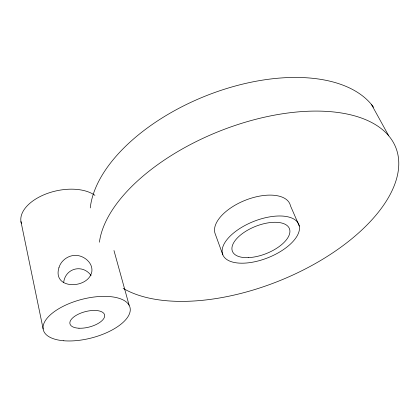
<?xml version="1.0" encoding="UTF-8"?>
<svg xmlns="http://www.w3.org/2000/svg" width="419" height="419" viewBox="0 0 419 419"><rect width="100%" height="100%" fill="white"/><g stroke="black" fill="none" stroke-linecap="round" stroke-linejoin="round"><path stroke-width="0.63" d="M63.646 282.49C65.385 267.977 82.763 263.813 91.075 275.529M371.533 104.593L388.743 135.835M299.302 226.082A40.915 19.51 -21.7 0 0 238.149 229.591A40.915 19.51 -21.7 0 0 244.968 263.111A40.915 19.51 -21.7 0 0 299.302 226.082L290.467 205.818A40.224 20.191 -21.8 0 0 246.608 199.753A40.224 20.191 -21.8 0 0 215.293 234.106L222.84 254.841M113.968 250.531L129.125 305.215M20.95 221.546L43.157 328.994M99.418 242.203A158.214 80.584 -21.8 0 1 304.953 111.396A158.214 80.584 -21.8 0 1 364.54 227.412A158.214 80.584 -21.8 0 1 123.113 288.335M90.263 207.924A153.956 84.35 -22 0 1 215.659 92.18A153.956 84.35 -22 0 1 373.58 107.269M21.364 223.332A41.151 23.113 -12.5 0 1 46.294 193.84A41.151 23.113 -12.5 0 1 94.919 195.333M59.006 267.437C51.752 290.252 89.252 289.246 91.902 271.203C92.625 264.07 86.723 258.167 80.317 256.135C71.639 253.212 61.677 258.764 59.006 267.437M248.242 257.638A30.671 14.618 -21.7 0 0 289.848 230.293A30.671 14.618 -21.7 0 0 244.654 232A30.671 14.618 -21.7 0 0 248.242 257.638M78.982 328.224A17.886 7.94 -14.6 0 0 104.687 315.502A17.886 7.94 -14.6 0 0 78.149 314.281A17.886 7.94 -14.6 0 0 78.982 328.224M63.788 340.767A44.77 19.887 -14.6 0 0 130.257 310.228A44.77 19.887 -14.6 0 0 65.966 304.964A44.77 19.887 -14.6 0 0 63.788 340.767"/></g></svg>
